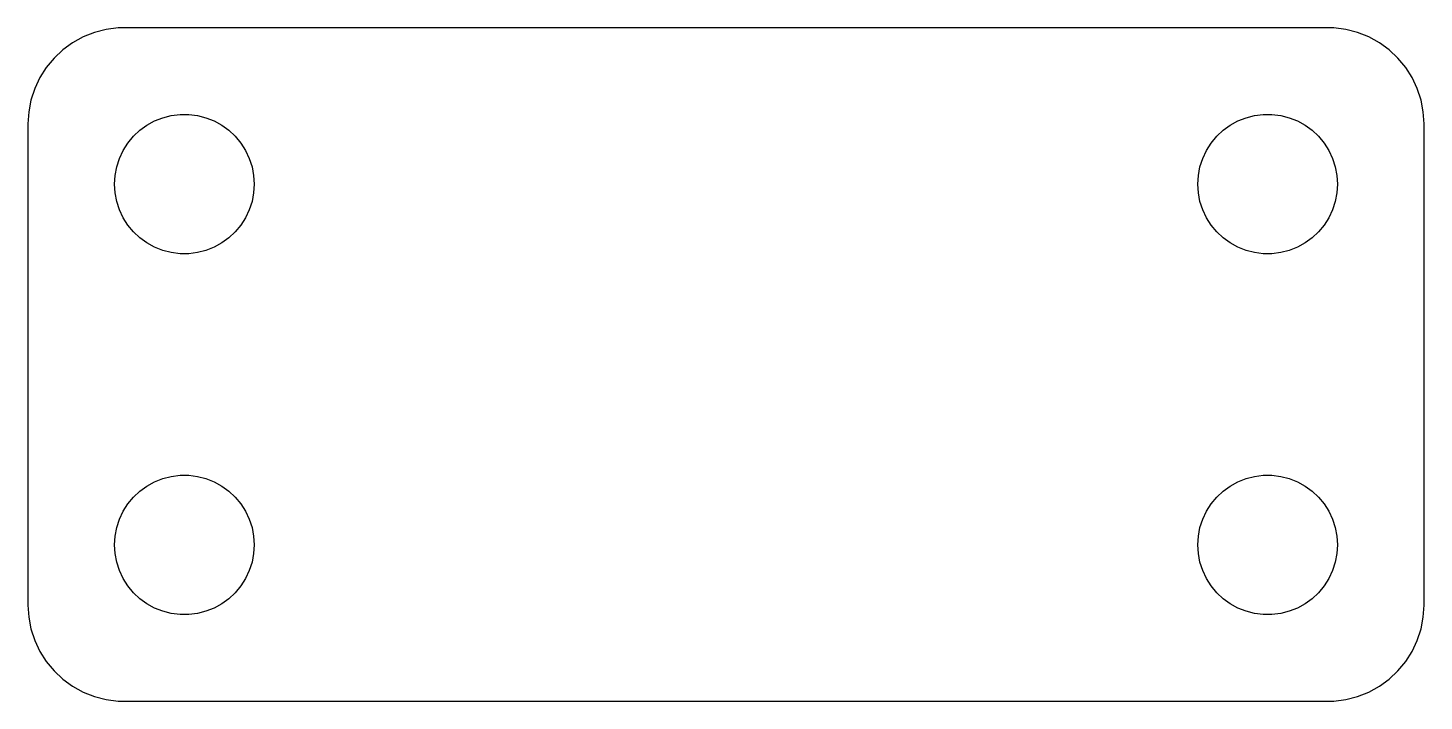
# Model space of a CAD drawing. Header units: metres. Extents: x -29 to 29, y -14 to 14.
import ezdxf

# ---------------------------------------------------------------- set-up
doc = ezdxf.new("R2010")
doc.units = ezdxf.units.M

msp = doc.modelspace()

# ---------------------------------------------------------------- linework, layer by layer
for p, q in [((-25.7495, 13.9291), (-26.2361, 13.8042)), ((-25.2512, 13.9921), (-25.7495, 13.9291)), ((25.2512, 13.9921), (-25.2512, 13.9921)), ((25.7495, 13.9291), (25.2512, 13.9921)), ((26.2361, 13.8042), (25.7495, 13.9291)), ((-27.1433, 13.3773), (-27.5497, 13.082)), ((-26.7031, 13.6193), (-27.1433, 13.3773)), ((-26.2361, 13.8042), (-26.7031, 13.6193)), ((26.7031, 13.6193), (26.2361, 13.8042)), ((27.1433, 13.3773), (26.7031, 13.6193)), ((27.5497, 13.082), (27.1433, 13.3773)), ((-27.5497, 13.082), (-27.9159, 12.7382)), ((27.9159, 12.7382), (27.5497, 13.082)), ((-28.2361, 12.3511), (-28.5052, 11.927)), ((-27.9159, 12.7382), (-28.2361, 12.3511)), ((28.2361, 12.3511), (27.9159, 12.7382)), ((28.5052, 11.927), (28.2361, 12.3511)), ((-28.5052, 11.927), (-28.7191, 11.4725)), ((28.7191, 11.4725), (28.5052, 11.927)), ((-28.7191, 11.4725), (-28.8743, 10.9948)), ((28.8743, 10.9948), (28.7191, 11.4725)), ((-28.9684, 10.5013), (-29, 10)), ((-28.8743, 10.9948), (-28.9684, 10.5013)), ((28.9684, 10.5013), (28.8743, 10.9948)), ((29, 10), (28.9684, 10.5013)), ((-29, 10), (-29, -10)), ((-24.3485, 9.73448), (-24.0539, 9.94855)), ((-24.0539, 9.94855), (-23.7348, 10.124)), ((-23.7348, 10.124), (-23.3961, 10.2581)), ((-23.3961, 10.2581), (-23.0434, 10.3486)), ((-23.0434, 10.3486), (-22.6821, 10.3943)), ((-22.6821, 10.3943), (-22.3179, 10.3943)), ((-22.3179, 10.3943), (-21.9566, 10.3486)), ((-21.9566, 10.3486), (-21.6039, 10.2581)), ((-21.6039, 10.2581), (-21.2652, 10.124)), ((-21.2652, 10.124), (-20.9461, 9.94855)), ((-20.9461, 9.94855), (-20.6515, 9.73448)), ((20.6515, 9.73448), (20.9461, 9.94855)), ((20.9461, 9.94855), (21.2652, 10.124)), ((21.2652, 10.124), (21.6039, 10.2581)), ((21.6039, 10.2581), (21.9566, 10.3486)), ((21.9566, 10.3486), (22.3179, 10.3943)), ((22.3179, 10.3943), (22.6821, 10.3943)), ((22.6821, 10.3943), (23.0434, 10.3486)), ((23.0434, 10.3486), (23.3961, 10.2581)), ((23.3961, 10.2581), (23.7348, 10.124)), ((23.7348, 10.124), (24.0539, 9.94855)), ((24.0539, 9.94855), (24.3485, 9.73448)), ((29, -10), (29, 10)), ((-24.8461, 9.20457), (-24.614, 9.48518)), ((-24.614, 9.48518), (-24.3485, 9.73448)), ((-20.6515, 9.73448), (-20.386, 9.48518)), ((-20.386, 9.48518), (-20.1538, 9.20457)), ((20.1538, 9.20457), (20.386, 9.48518)), ((20.386, 9.48518), (20.6515, 9.73448)), ((24.3485, 9.73448), (24.614, 9.48518)), ((24.614, 9.48518), (24.8461, 9.20457)), ((-25.1964, 8.56755), (-25.0413, 8.89708)), ((-25.0413, 8.89708), (-24.8461, 9.20457)), ((-20.1538, 9.20457), (-19.9587, 8.89708)), ((-19.9587, 8.89708), (-19.8036, 8.56755)), ((19.8036, 8.56755), (19.9587, 8.89708)), ((19.9587, 8.89708), (20.1538, 9.20457)), ((24.8461, 9.20457), (25.0413, 8.89708)), ((25.0413, 8.89708), (25.1964, 8.56755)), ((-25.3771, 7.86346), (-25.3089, 8.22119)), ((-25.3089, 8.22119), (-25.1964, 8.56755)), ((-19.8036, 8.56755), (-19.6911, 8.22119)), ((-19.6911, 8.22119), (-19.6229, 7.86346)), ((19.6229, 7.86346), (19.6911, 8.22119)), ((19.6911, 8.22119), (19.8036, 8.56755)), ((25.1964, 8.56755), (25.3089, 8.22119)), ((25.3089, 8.22119), (25.3771, 7.86346)), ((-25.4, 7.5), (-25.3771, 7.86346)), ((-19.6229, 7.86346), (-19.6, 7.5)), ((19.6, 7.5), (19.6229, 7.86346)), ((25.3771, 7.86346), (25.4, 7.5)), ((-25.3771, 7.13652), (-25.4, 7.5)), ((-25.3089, 6.77879), (-25.3771, 7.13652)), ((-19.6229, 7.13652), (-19.6911, 6.77879)), ((-19.6, 7.5), (-19.6229, 7.13652)), ((19.6229, 7.13652), (19.6, 7.5)), ((19.6911, 6.77879), (19.6229, 7.13652)), ((25.3771, 7.13652), (25.3089, 6.77879)), ((25.4, 7.5), (25.3771, 7.13652)), ((-25.1964, 6.43243), (-25.3089, 6.77879)), ((-25.0413, 6.10291), (-25.1964, 6.43243)), ((-19.8036, 6.43243), (-19.9587, 6.10291)), ((-19.6911, 6.77879), (-19.8036, 6.43243)), ((19.8036, 6.43243), (19.6911, 6.77879)), ((19.9587, 6.10291), (19.8036, 6.43243)), ((25.1964, 6.43243), (25.0413, 6.10291)), ((25.3089, 6.77879), (25.1964, 6.43243)), ((-24.8461, 5.79541), (-25.0413, 6.10291)), ((-19.9587, 6.10291), (-20.1538, 5.79541)), ((20.1538, 5.79541), (19.9587, 6.10291)), ((25.0413, 6.10291), (24.8461, 5.79541)), ((-24.614, 5.5148), (-24.8461, 5.79541)), ((-24.3485, 5.2655), (-24.614, 5.5148)), ((-24.0539, 5.05144), (-24.3485, 5.2655)), ((-20.6515, 5.2655), (-20.9461, 5.05144)), ((-20.386, 5.5148), (-20.6515, 5.2655)), ((-20.1538, 5.79541), (-20.386, 5.5148)), ((20.386, 5.5148), (20.1538, 5.79541)), ((20.6515, 5.2655), (20.386, 5.5148)), ((20.9461, 5.05144), (20.6515, 5.2655)), ((24.3485, 5.2655), (24.0539, 5.05144)), ((24.614, 5.5148), (24.3485, 5.2655)), ((24.8461, 5.79541), (24.614, 5.5148)), ((-23.7348, 4.87599), (-24.0539, 5.05144)), ((-23.3961, 4.74193), (-23.7348, 4.87599)), ((-23.0434, 4.65135), (-23.3961, 4.74193)), ((-22.6821, 4.60571), (-23.0434, 4.65135)), ((-21.9566, 4.65135), (-22.3179, 4.60571)), ((-21.6039, 4.74193), (-21.9566, 4.65135)), ((-21.2652, 4.87599), (-21.6039, 4.74193)), ((-20.9461, 5.05144), (-21.2652, 4.87599)), ((21.2652, 4.87599), (20.9461, 5.05144)), ((21.6039, 4.74193), (21.2652, 4.87599)), ((21.9566, 4.65135), (21.6039, 4.74193)), ((22.3179, 4.60571), (21.9566, 4.65135)), ((23.0434, 4.65135), (22.6821, 4.60571)), ((23.3961, 4.74193), (23.0434, 4.65135)), ((23.7348, 4.87599), (23.3961, 4.74193)), ((24.0539, 5.05144), (23.7348, 4.87599)), ((-22.3179, 4.60571), (-22.6821, 4.60571)), ((22.6821, 4.60571), (22.3179, 4.60571)), ((-23.0434, -4.65135), (-22.6821, -4.60571)), ((-22.6821, -4.60571), (-22.3179, -4.60571)), ((-22.3179, -4.60571), (-21.9566, -4.65135)), ((21.9566, -4.65135), (22.3179, -4.60571)), ((22.3179, -4.60571), (22.6821, -4.60571)), ((22.6821, -4.60571), (23.0434, -4.65135)), ((-24.3485, -5.2655), (-24.0539, -5.05144)), ((-24.0539, -5.05144), (-23.7348, -4.87599)), ((-23.7348, -4.87599), (-23.3961, -4.74193)), ((-23.3961, -4.74193), (-23.0434, -4.65135)), ((-21.9566, -4.65135), (-21.6039, -4.74193)), ((-21.6039, -4.74193), (-21.2652, -4.87599)), ((-21.2652, -4.87599), (-20.9461, -5.05144)), ((-20.9461, -5.05144), (-20.6515, -5.2655)), ((20.6515, -5.2655), (20.9461, -5.05144)), ((20.9461, -5.05144), (21.2652, -4.87599)), ((21.2652, -4.87599), (21.6039, -4.74193)), ((21.6039, -4.74193), (21.9566, -4.65135)), ((23.0434, -4.65135), (23.3961, -4.74193)), ((23.3961, -4.74193), (23.7348, -4.87599)), ((23.7348, -4.87599), (24.0539, -5.05144)), ((24.0539, -5.05144), (24.3485, -5.2655)), ((-25.0413, -6.10291), (-24.8461, -5.79541)), ((-24.8461, -5.79541), (-24.614, -5.5148)), ((-24.614, -5.5148), (-24.3485, -5.2655)), ((-20.6515, -5.2655), (-20.386, -5.5148)), ((-20.386, -5.5148), (-20.1538, -5.79541)), ((-20.1538, -5.79541), (-19.9587, -6.10291)), ((19.9587, -6.10291), (20.1538, -5.79541)), ((20.1538, -5.79541), (20.386, -5.5148)), ((20.386, -5.5148), (20.6515, -5.2655)), ((24.3485, -5.2655), (24.614, -5.5148)), ((24.614, -5.5148), (24.8461, -5.79541)), ((24.8461, -5.79541), (25.0413, -6.10291)), ((-25.1964, -6.43243), (-25.0413, -6.10291)), ((-19.9587, -6.10291), (-19.8036, -6.43243)), ((19.8036, -6.43243), (19.9587, -6.10291)), ((25.0413, -6.10291), (25.1964, -6.43243)), ((-25.3771, -7.13652), (-25.3089, -6.77879)), ((-25.3089, -6.77879), (-25.1964, -6.43243)), ((-19.8036, -6.43243), (-19.6911, -6.77879)), ((-19.6911, -6.77879), (-19.6229, -7.13652)), ((19.6229, -7.13652), (19.6911, -6.77879)), ((19.6911, -6.77879), (19.8036, -6.43243)), ((25.1964, -6.43243), (25.3089, -6.77879)), ((25.3089, -6.77879), (25.3771, -7.13652)), ((-25.4, -7.5), (-25.3771, -7.13652)), ((-25.3771, -7.86346), (-25.4, -7.5)), ((-19.6229, -7.13652), (-19.6, -7.5)), ((-19.6, -7.5), (-19.6229, -7.86346)), ((19.6, -7.5), (19.6229, -7.13652)), ((19.6229, -7.86346), (19.6, -7.5)), ((25.3771, -7.13652), (25.4, -7.5)), ((25.4, -7.5), (25.3771, -7.86346)), ((-25.3089, -8.22119), (-25.3771, -7.86346)), ((-19.6229, -7.86346), (-19.6911, -8.22119)), ((19.6911, -8.22119), (19.6229, -7.86346)), ((25.3771, -7.86346), (25.3089, -8.22119)), ((-25.1964, -8.56755), (-25.3089, -8.22119)), ((-25.0413, -8.89708), (-25.1964, -8.56755)), ((-19.8036, -8.56755), (-19.9587, -8.89708)), ((-19.6911, -8.22119), (-19.8036, -8.56755)), ((19.8036, -8.56755), (19.6911, -8.22119)), ((19.9587, -8.89708), (19.8036, -8.56755)), ((25.1964, -8.56755), (25.0413, -8.89708)), ((25.3089, -8.22119), (25.1964, -8.56755)), ((-24.8461, -9.20457), (-25.0413, -8.89708)), ((-24.614, -9.48518), (-24.8461, -9.20457)), ((-20.1538, -9.20457), (-20.386, -9.48518)), ((-19.9587, -8.89708), (-20.1538, -9.20457)), ((20.1538, -9.20457), (19.9587, -8.89708)), ((20.386, -9.48518), (20.1538, -9.20457)), ((24.8461, -9.20457), (24.614, -9.48518)), ((25.0413, -8.89708), (24.8461, -9.20457)), ((-24.3485, -9.73448), (-24.614, -9.48518)), ((-24.0539, -9.94855), (-24.3485, -9.73448)), ((-20.6515, -9.73448), (-20.9461, -9.94855)), ((-20.386, -9.48518), (-20.6515, -9.73448)), ((20.6515, -9.73448), (20.386, -9.48518)), ((20.9461, -9.94855), (20.6515, -9.73448)), ((24.3485, -9.73448), (24.0539, -9.94855)), ((24.614, -9.48518), (24.3485, -9.73448)), ((-29, -10), (-28.9684, -10.5013)), ((-23.7348, -10.124), (-24.0539, -9.94855)), ((-23.3961, -10.2581), (-23.7348, -10.124)), ((-23.0434, -10.3486), (-23.3961, -10.2581)), ((-22.6821, -10.3943), (-23.0434, -10.3486)), ((-22.3179, -10.3943), (-22.6821, -10.3943)), ((-21.9566, -10.3486), (-22.3179, -10.3943)), ((-21.6039, -10.2581), (-21.9566, -10.3486)), ((-21.2652, -10.124), (-21.6039, -10.2581)), ((-20.9461, -9.94855), (-21.2652, -10.124)), ((21.2652, -10.124), (20.9461, -9.94855)), ((21.6039, -10.2581), (21.2652, -10.124)), ((21.9566, -10.3486), (21.6039, -10.2581)), ((22.3179, -10.3943), (21.9566, -10.3486)), ((22.6821, -10.3943), (22.3179, -10.3943)), ((23.0434, -10.3486), (22.6821, -10.3943)), ((23.3961, -10.2581), (23.0434, -10.3486)), ((23.7348, -10.124), (23.3961, -10.2581)), ((24.0539, -9.94855), (23.7348, -10.124)), ((28.9684, -10.5013), (29, -10)), ((-28.9684, -10.5013), (-28.8743, -10.9948)), ((-28.8743, -10.9948), (-28.7191, -11.4725)), ((28.7191, -11.4725), (28.8743, -10.9948)), ((28.8743, -10.9948), (28.9684, -10.5013)), ((-28.7191, -11.4725), (-28.5052, -11.927)), ((28.5052, -11.927), (28.7191, -11.4725)), ((-28.5052, -11.927), (-28.2361, -12.3511)), ((28.2361, -12.3511), (28.5052, -11.927)), ((-28.2361, -12.3511), (-27.9159, -12.7382)), ((-27.9159, -12.7382), (-27.5497, -13.082)), ((27.5497, -13.082), (27.9159, -12.7382)), ((27.9159, -12.7382), (28.2361, -12.3511)), ((-27.5497, -13.082), (-27.1433, -13.3773)), ((27.1433, -13.3773), (27.5497, -13.082)), ((-27.1433, -13.3773), (-26.7031, -13.6193)), ((-26.7031, -13.6193), (-26.2361, -13.8042)), ((-26.2361, -13.8042), (-25.7495, -13.9291)), ((25.7495, -13.9291), (26.2361, -13.8042)), ((26.2361, -13.8042), (26.7031, -13.6193)), ((26.7031, -13.6193), (27.1433, -13.3773)), ((-25.7495, -13.9291), (-25.2512, -13.9921)), ((-25.2512, -13.9921), (25.2512, -13.9921)), ((25.2512, -13.9921), (25.7495, -13.9291))]:
    msp.add_line(p, q)

doc.saveas('drawing.dxf')
